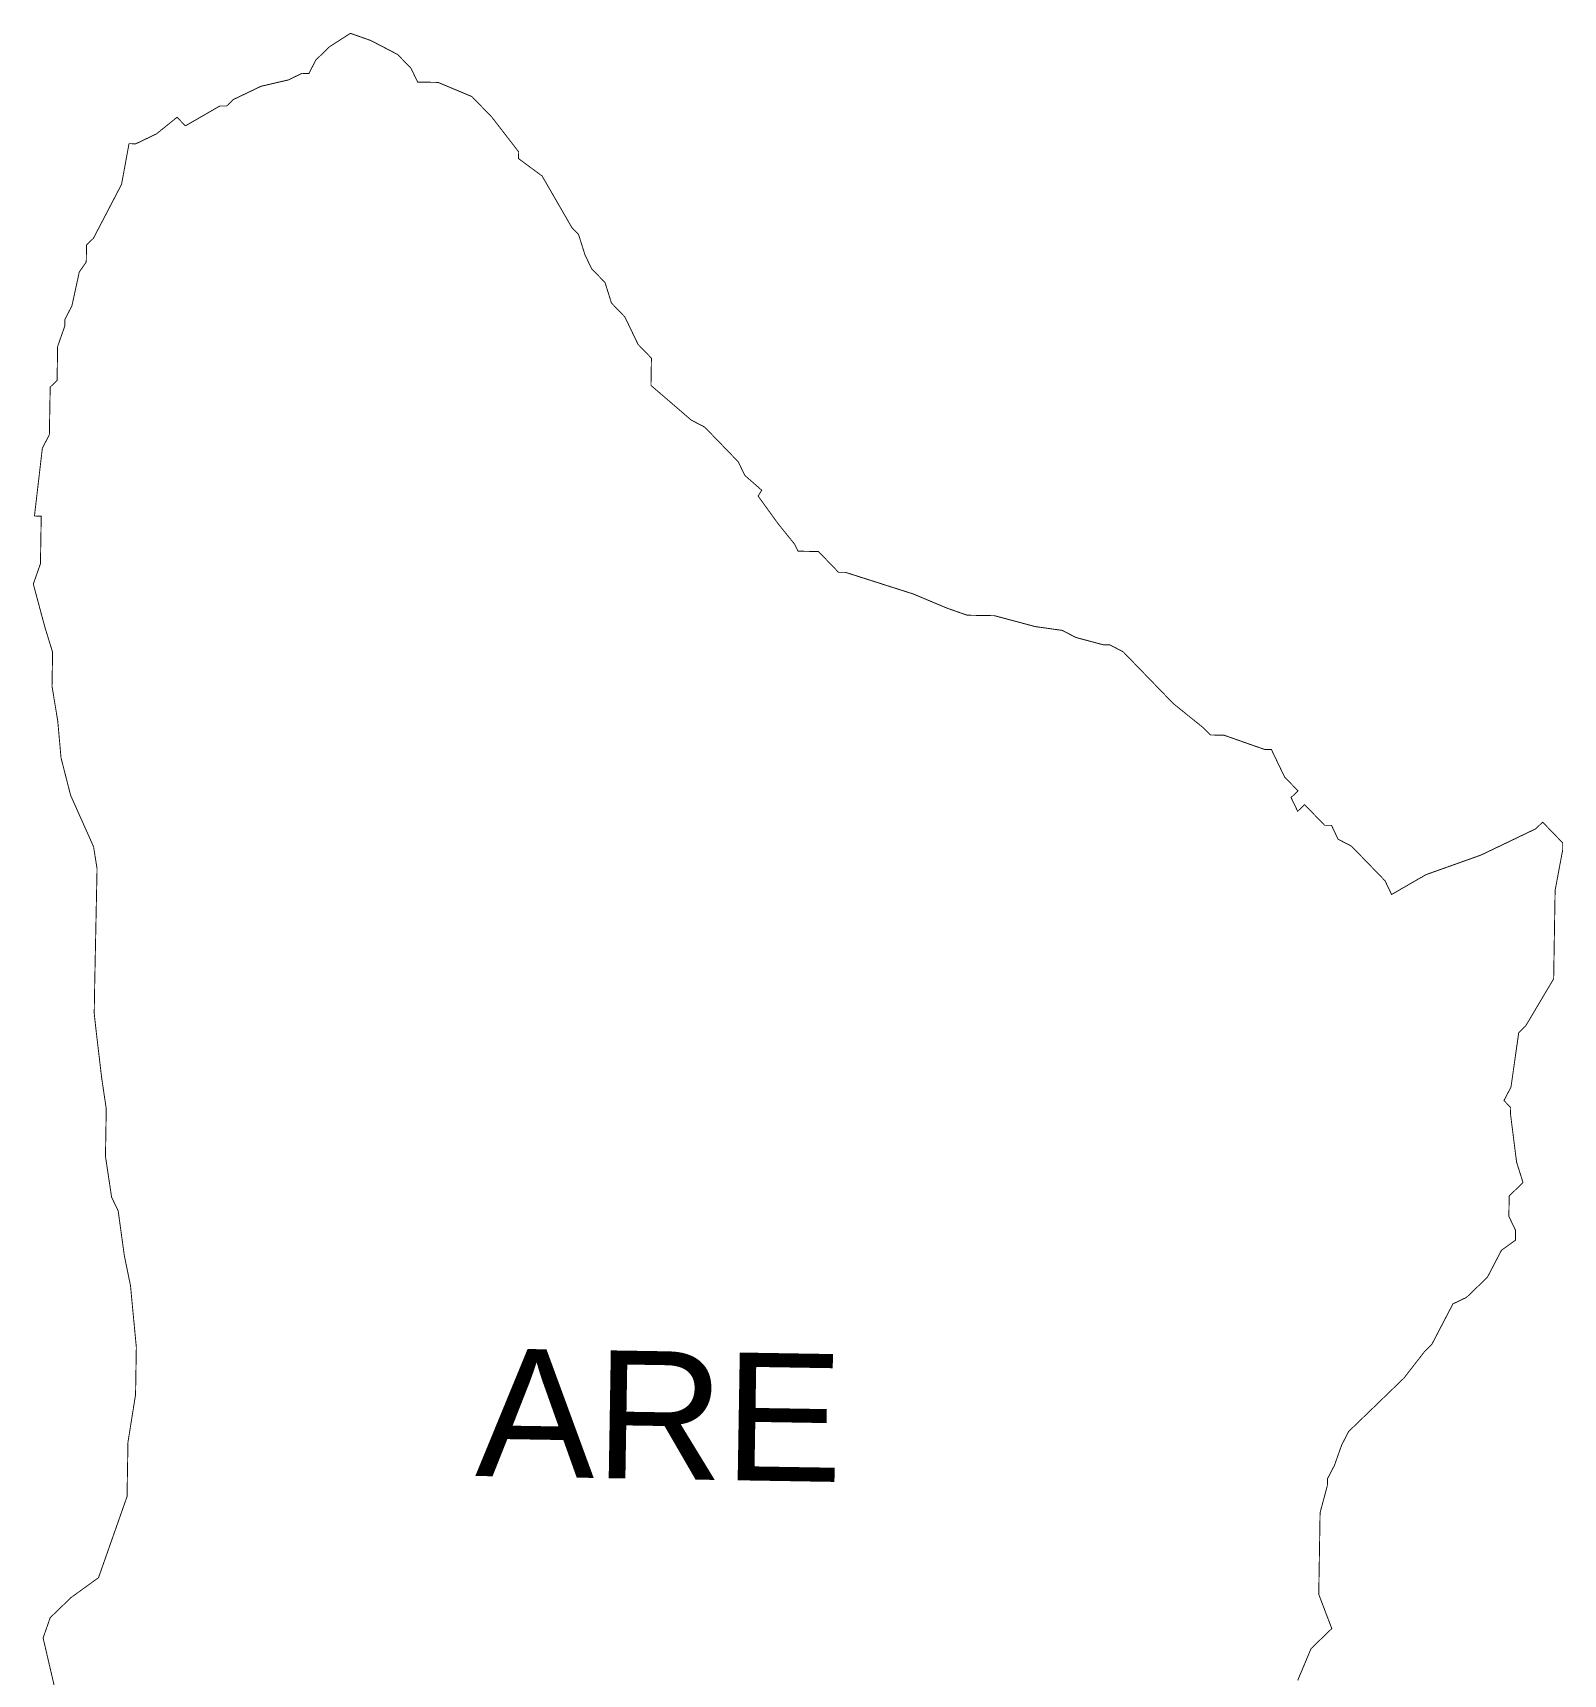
# Model space of a CAD drawing. Header units: metres. Extents: x 303225 to 310226, y 1933132 to 1940748.
# Drawn here: x 306879 to 310226, y 1937157 to 1940748 of the extents above; entities that cross this region are included whole.
import ezdxf

# ---------------------------------------------------------------- set-up
doc = ezdxf.new("R2010")
doc.units = ezdxf.units.M
doc.layers.add('VILLAGE NAME', color=250, linetype='Continuous')
doc.styles.get("Standard").update_dxf_attribs({"font": 'simplex.shx'})

msp = doc.modelspace()

# ---------------------------------------------------------------- linework, layer by layer
at = {"color": 6, "const_width": 2, "flags": 128}
for points in [[(307213.1, 1940544.8), (307288.3, 1940588.2), (307303.2, 1940588.2), (307318.3, 1940602.6), (307378.4, 1940631.4), (307438.2, 1940645.3), (307468.2, 1940659.7), (307483.1, 1940659.4), (307498.5, 1940689), (307528.7, 1940718.2), (307573.9, 1940747.3), (307618.3, 1940731.7), (307677.4, 1940700.9), (307706.6, 1940670.6), (307721.1, 1940640.6), (307765.7, 1940639.9), (307839.7, 1940608.9), (307883.6, 1940563.5), (307941.9, 1940488), (307941.7, 1940473.2), (307993.2, 1940435.1), (308058.3, 1940322.3), (308072.9, 1940307.1), (308087.1, 1940262.2), (308101.5, 1940232.3), (308130.8, 1940202), (308144.9, 1940157.1), (308174.2, 1940126.8), (308203, 1940066.8), (308232.3, 1940036.5), (308231.3, 1939976.9), (308319.4, 1939901), (308348.9, 1939885.6), (308422.1, 1939809.9), (308436.6, 1939780), (308473.5, 1939747.6), (308465.6, 1939734.8), (308509.2, 1939674.5), (308545.6, 1939629.3), (308553, 1939614.2), (308597.6, 1939613.5), (308641.5, 1939568), (308656.4, 1939568), (308804.6, 1939520.7), (308878.5, 1939489.7), (308922.9, 1939474.1), (308982.5, 1939473.1), (309071.4, 1939449.3), (309130.9, 1939440.9), (309160.4, 1939425.5), (309219.7, 1939409.6), (309234.6, 1939409.4), (309264.1, 1939393.9), (309373.9, 1939280.5), (309440.1, 1939227.2), (309454.7, 1939212.1), (309484.5, 1939211.6), (309573.3, 1939180.4), (309588.2, 1939180.1), (309617, 1939120.1), (309646.3, 1939089.8), (309631.1, 1939075.2), (309645.6, 1939045.1), (309660.7, 1939059.8), (309704.6, 1939014.4), (309719.5, 1939014.4), (309733.9, 1938984.1), (309763.4, 1938968.7), (309836.6, 1938893.1), (309851, 1938863.1), (309926.2, 1938906.5), (310046.1, 1938949.2), (310106.1, 1938977.9), (310166.1, 1939006.7), (310181.3, 1939021.4), (310225.2, 1938976), (310225.2, 1938961.1), (310208.6, 1938872), (310205.4, 1938678.5), (310159.4, 1938601.1), (310144.1, 1938575.3), (310129, 1938560.6), (310112.1, 1938441.7), (310096.7, 1938412.2), (310111.4, 1938397.1), (310111.1, 1938382.2), (310124.3, 1938277.7), (310138.4, 1938232.8), (310108.2, 1938203.5), (310107.4, 1938158.9), (310121.8, 1938128.9), (310121.8, 1938106.6), (310091.3, 1938084.7), (310060.5, 1938025.6), (310015.1, 1937981.7), (309985.1, 1937967.3), (309939, 1937878.7), (309923.9, 1937864.1), (309878.2, 1937805.2), (309757.1, 1937688.1), (309741.8, 1937658.6), (309726.1, 1937614.2), (309710.8, 1937584.7), (309710.5, 1937569.8), (309694.6, 1937510.5), (309691.7, 1937331.8), (309720.2, 1937256.9), (309674.8, 1937213), (309645.7, 1937143.6)], [(306929.7, 1937117), (306901.9, 1937236.4), (306917.5, 1937280.8), (306962.9, 1937324.7), (307023.1, 1937368.3), (307085.5, 1937545.8), (307087.5, 1937664.7), (307104.1, 1937768.6), (307105.8, 1937872.7), (307097.5, 1937959.9), (307093.1, 1938006.8), (307079.4, 1938073.9), (307066.1, 1938170.8), (307051.7, 1938200.8), (307047.1, 1938231.5), (307042.5, 1938262.1), (307038.3, 1938290.3), (307039.6, 1938368.7), (307040, 1938394.4), (307030, 1938461.7), (307017.6, 1938567), (307013.7, 1938603.1), (307014.8, 1938669.2), (307019.9, 1938919.6), (307012.3, 1938967.6), (306962.1, 1939080), (306941.1, 1939162.1), (306934, 1939242.5), (306921.4, 1939318.6), (306922.7, 1939393), (306905.7, 1939448.3), (306880.5, 1939542.4), (306896.1, 1939586.8), (306897.8, 1939690.9), (306883, 1939691.2), (306900.3, 1939839.6), (306915.6, 1939869.1), (306917.4, 1939973.2), (306932.5, 1939987.8), (306933.6, 1940057.1), (306933.7, 1940062.2), (306949.3, 1940106.6), (306949.6, 1940121.4), (306964.9, 1940150.9), (306981, 1940225), (306996.3, 1940247.1), (306996.9, 1940284.3), (307012, 1940298.9), (307073.5, 1940416.9), (307089.8, 1940505.9), (307104.7, 1940505.6), (307149.7, 1940527.2), (307194.9, 1940563.6), (307213.1, 1940544.8)]]:
    msp.add_lwpolyline(points, dxfattribs=at)
at = {"flags": 128}
msp.add_lwpolyline([(307573.9, 1940747.3), (307573.9, 1940747.3)], dxfattribs=at)

# ---------------------------------------------------------------- texts
at = {"layer": 'VILLAGE NAME', "insert": (307851, 1937870.4), "char_height": 279.599, "attachment_point": 1, "rotation": 359.0535}
msp.add_mtext_dynamic_manual_height_columns('{\\fArial|b0|i0|c0|p34;ARE}', width=921.736, gutter_width=1398, heights=[0], dxfattribs=at)

doc.saveas('drawing.dxf')
